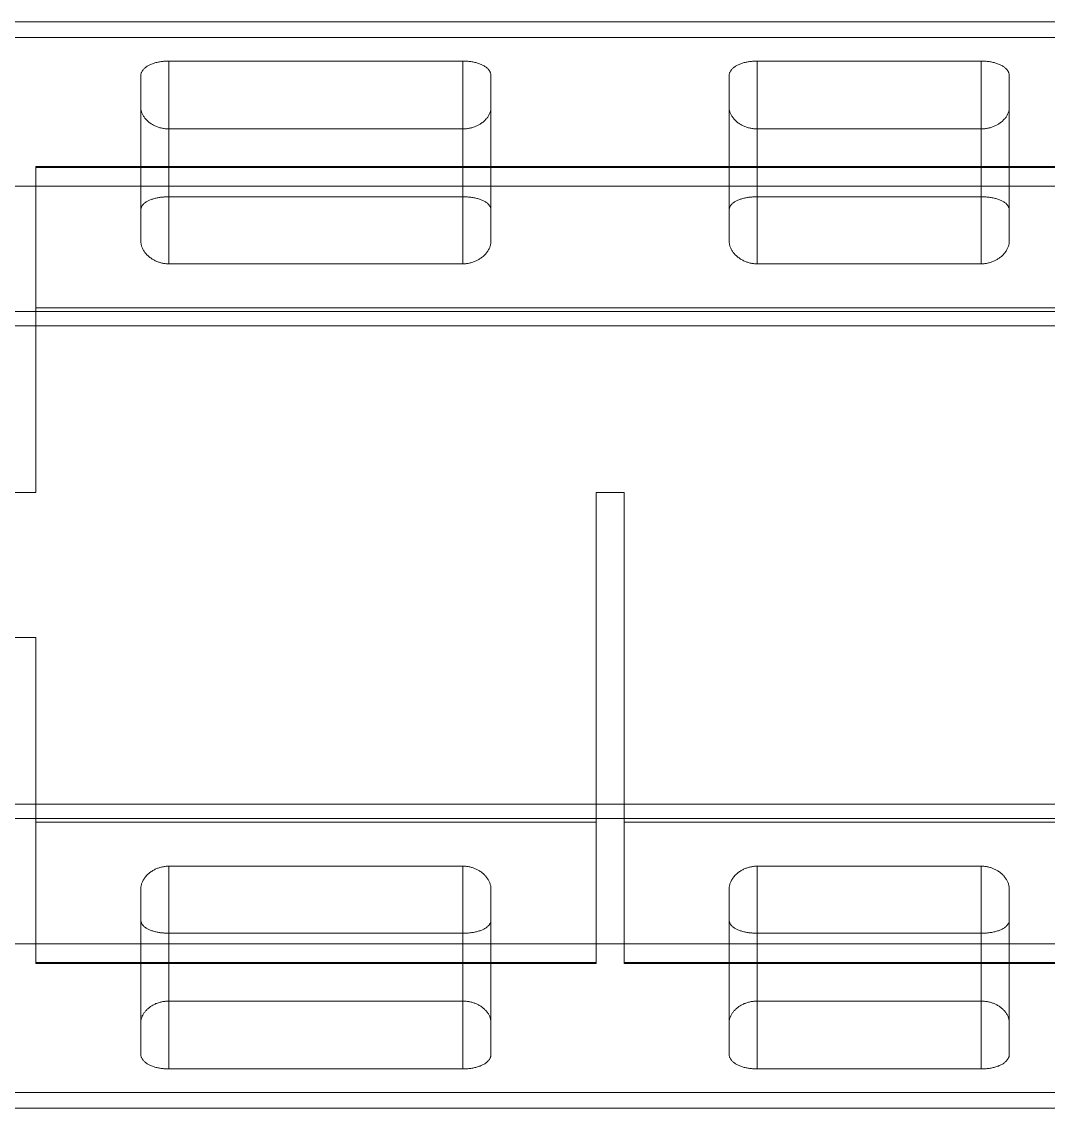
# Model space of a CAD drawing. Header units: millimetres. Extents: x 7939 to 8557, y 3805 to 4021.
# Drawn here: x 8353.1 to 8400.4, y 3971.4 to 4021.4 of the extents above; entities that cross this region are included whole.
import ezdxf

# ---------------------------------------------------------------- set-up
doc = ezdxf.new("R2010")
doc.units = ezdxf.units.MM
doc.layers.add('linea_gruesa', color=1, linetype='Continuous', lineweight=40)

msp = doc.modelspace()

# ---------------------------------------------------------------- linework, layer by layer
at = {"layer": 'linea_gruesa', "linetype": 'Continuous', "lineweight": 15, "extrusion": (-0.253745, -3.38569e-15, 0.967271)}
for p, q in [((8423.417, 4021.383, 103.727), (8307.345, 4021.383, 73.278)), ((8423.417, 4020.663, 103.727), (8307.345, 4020.663, 73.278)), ((8359.9, 4019.574, 87.064), (8373.442, 4019.574, 90.617)), ((8359.9, 4019.574, 87.064), (8359.9, 4013.328, 87.064)), ((8373.442, 4019.574, 90.617), (8373.442, 4013.328, 90.617)), ((8386.983, 4019.574, 94.169), (8397.301, 4019.574, 96.876)), ((8386.983, 4019.574, 94.169), (8386.983, 4013.328, 94.169)), ((8397.301, 4019.574, 96.876), (8397.301, 4013.328, 96.876)), ((8358.61, 4017.447, 86.726), (8358.61, 4018.893, 86.726)), ((8358.61, 4018.893, 86.726), (8358.61, 4012.713, 86.726)), ((8374.731, 4018.893, 90.955), (8374.731, 4017.447, 90.955)), ((8374.731, 4018.893, 90.955), (8374.731, 4012.713, 90.955)), ((8385.694, 4017.447, 93.831), (8385.694, 4018.893, 93.831)), ((8385.694, 4018.893, 93.831), (8385.694, 4012.713, 93.831)), ((8398.591, 4018.893, 97.214), (8398.591, 4017.447, 97.214)), ((8398.591, 4018.893, 97.214), (8398.591, 4012.713, 97.214)), ((8358.61, 4017.447, 86.726), (8358.61, 4011.294, 86.726)), ((8374.731, 4017.447, 90.955), (8374.731, 4011.294, 90.955)), ((8385.694, 4017.447, 93.831), (8385.694, 4011.294, 93.831)), ((8398.591, 4017.447, 97.214), (8398.591, 4011.294, 97.214)), ((8373.442, 4016.453, 90.617), (8359.9, 4016.453, 87.064)), ((8359.9, 4016.453, 87.064), (8359.9, 4010.244, 87.064)), ((8373.442, 4016.453, 90.617), (8373.442, 4010.244, 90.617)), ((8397.301, 4016.453, 96.876), (8386.983, 4016.453, 94.169)), ((8386.983, 4016.453, 94.169), (8386.983, 4010.244, 94.169)), ((8397.301, 4016.453, 96.876), (8397.301, 4010.244, 96.876)), ((8353.774, 4014.717, 85.457), (8353.774, 4014.683, 85.457)), ((8423.417, 4014.717, 103.727), (8353.774, 4014.717, 85.457)), ((8353.774, 4014.717, 85.457), (8353.774, 4008.22, 85.457)), ((8423.417, 4014.683, 103.727), (8353.774, 4014.683, 85.457)), ((8353.774, 3999.717, 85.457), (8353.774, 4014.683, 85.457)), ((8423.417, 4013.824, 103.727), (8307.345, 4013.824, 73.278)), ((8359.9, 4013.328, 87.064), (8373.442, 4013.328, 90.617)), ((8386.983, 4013.328, 94.169), (8397.301, 4013.328, 96.876)), ((8358.61, 4011.294, 86.726), (8358.61, 4012.713, 86.726)), ((8374.731, 4012.713, 90.955), (8374.731, 4011.294, 90.955)), ((8385.694, 4011.294, 93.831), (8385.694, 4012.713, 93.831)), ((8398.591, 4012.713, 97.214), (8398.591, 4011.294, 97.214)), ((8373.442, 4010.244, 90.617), (8359.9, 4010.244, 87.064)), ((8397.301, 4010.244, 96.876), (8386.983, 4010.244, 94.169)), ((8423.417, 4008.05, 103.727), (8307.345, 4008.05, 73.278)), ((8353.774, 3999.717, 85.457), (8353.774, 4008.22, 85.457)), ((8423.417, 4008.22, 103.727), (8353.774, 4008.22, 85.457)), ((8423.417, 4007.383, 103.727), (8307.345, 4007.383, 73.278)), ((8307.345, 3999.717, 73.278), (8353.774, 3999.717, 85.457)), ((8352.162, 3999.717, 85.035), (8353.774, 3999.717, 85.457)), ((8380.857, 3999.717, 92.562), (8379.568, 3999.717, 92.224)), ((8379.568, 3999.717, 92.224), (8379.568, 3984.547, 92.224)), ((8379.568, 3999.717, 92.224), (8379.568, 3978.084, 92.224)), ((8380.857, 3984.547, 92.562), (8380.857, 3999.717, 92.562)), ((8380.857, 3978.084, 92.562), (8380.857, 3999.717, 92.562)), ((8353.774, 3993.05, 85.457), (8307.345, 3993.05, 73.278)), ((8353.774, 3993.05, 85.457), (8352.162, 3993.05, 85.035)), ((8353.774, 3984.547, 85.457), (8353.774, 3993.05, 85.457)), ((8353.774, 3978.084, 85.457), (8353.774, 3993.05, 85.457)), ((8423.417, 3985.383, 103.727), (8307.345, 3985.383, 73.278)), ((8423.417, 3984.717, 103.727), (8307.345, 3984.717, 73.278)), ((8379.568, 3984.547, 92.224), (8353.774, 3984.547, 85.457)), ((8353.774, 3984.547, 85.457), (8353.774, 3978.05, 85.457)), ((8379.568, 3978.05, 92.224), (8379.568, 3984.547, 92.224)), ((8423.417, 3984.547, 103.727), (8380.857, 3984.547, 92.562)), ((8380.857, 3984.547, 92.562), (8380.857, 3978.05, 92.562)), ((8373.442, 3982.523, 90.617), (8359.9, 3982.523, 87.064)), ((8359.9, 3976.314, 87.064), (8359.9, 3982.523, 87.064)), ((8373.442, 3976.314, 90.617), (8373.442, 3982.523, 90.617)), ((8397.301, 3982.523, 96.876), (8386.983, 3982.523, 94.169)), ((8386.983, 3976.314, 94.169), (8386.983, 3982.523, 94.169)), ((8397.301, 3976.314, 96.876), (8397.301, 3982.523, 96.876)), ((8358.61, 3981.473, 86.726), (8358.61, 3980.054, 86.726)), ((8358.61, 3975.32, 86.726), (8358.61, 3981.473, 86.726)), ((8374.731, 3980.054, 90.955), (8374.731, 3981.473, 90.955)), ((8374.731, 3975.32, 90.955), (8374.731, 3981.473, 90.955)), ((8385.694, 3981.473, 93.831), (8385.694, 3980.054, 93.831)), ((8385.694, 3975.32, 93.831), (8385.694, 3981.473, 93.831)), ((8398.591, 3980.054, 97.214), (8398.591, 3981.473, 97.214)), ((8398.591, 3975.32, 97.214), (8398.591, 3981.473, 97.214)), ((8358.61, 3973.874, 86.726), (8358.61, 3980.054, 86.726)), ((8374.731, 3973.874, 90.955), (8374.731, 3980.054, 90.955)), ((8385.694, 3973.874, 93.831), (8385.694, 3980.054, 93.831)), ((8398.591, 3973.874, 97.214), (8398.591, 3980.054, 97.214)), ((8359.9, 3979.439, 87.064), (8373.442, 3979.439, 90.617)), ((8359.9, 3973.193, 87.064), (8359.9, 3979.439, 87.064)), ((8373.442, 3973.193, 90.617), (8373.442, 3979.439, 90.617)), ((8386.983, 3979.439, 94.169), (8397.301, 3979.439, 96.876)), ((8386.983, 3973.193, 94.169), (8386.983, 3979.439, 94.169)), ((8397.301, 3973.193, 96.876), (8397.301, 3979.439, 96.876)), ((8423.417, 3978.943, 103.727), (8307.345, 3978.943, 73.278)), ((8379.568, 3978.084, 92.224), (8353.774, 3978.084, 85.457)), ((8353.774, 3978.084, 85.457), (8353.774, 3978.05, 85.457)), ((8379.568, 3978.05, 92.224), (8353.774, 3978.05, 85.457)), ((8379.568, 3978.05, 92.224), (8379.568, 3978.084, 92.224)), ((8380.857, 3978.084, 92.562), (8380.857, 3978.05, 92.562)), ((8423.417, 3978.084, 103.727), (8380.857, 3978.084, 92.562)), ((8423.417, 3978.05, 103.727), (8380.857, 3978.05, 92.562)), ((8373.442, 3976.314, 90.617), (8359.9, 3976.314, 87.064)), ((8397.301, 3976.314, 96.876), (8386.983, 3976.314, 94.169)), ((8358.61, 3975.32, 86.726), (8358.61, 3973.874, 86.726)), ((8374.731, 3973.874, 90.955), (8374.731, 3975.32, 90.955)), ((8385.694, 3975.32, 93.831), (8385.694, 3973.874, 93.831)), ((8398.591, 3973.874, 97.214), (8398.591, 3975.32, 97.214)), ((8359.9, 3973.193, 87.064), (8373.442, 3973.193, 90.617)), ((8386.983, 3973.193, 94.169), (8397.301, 3973.193, 96.876)), ((8423.417, 3972.104, 103.727), (8307.345, 3972.104, 73.278)), ((8307.345, 3971.383, 73.278), (8423.417, 3971.383, 103.727))]:
    msp.add_line(p, q, dxfattribs=at)
at = {"layer": 'linea_gruesa', "linetype": 'Continuous', "lineweight": 15}
for points, knots in [([(8358.61, 4018.893, 86.726), (8358.611, 4018.911, 86.726), (8358.612, 4018.946, 86.727), (8358.623, 4018.999, 86.73), (8358.641, 4019.051, 86.734), (8358.665, 4019.102, 86.741), (8358.697, 4019.152, 86.749), (8358.736, 4019.2, 86.759), (8358.783, 4019.246, 86.771), (8358.836, 4019.291, 86.785), (8358.896, 4019.333, 86.801), (8358.961, 4019.371, 86.818), (8359.031, 4019.406, 86.836), (8359.103, 4019.437, 86.855), (8359.18, 4019.465, 86.876), (8359.262, 4019.491, 86.897), (8359.344, 4019.512, 86.919), (8359.427, 4019.53, 86.94), (8359.509, 4019.544, 86.962), (8359.593, 4019.556, 86.984), (8359.678, 4019.565, 87.006), (8359.758, 4019.57, 87.027), (8359.832, 4019.573, 87.047), (8359.877, 4019.573, 87.059), (8359.9, 4019.574, 87.064)], [0, 0, 0, 0, 0.050139, 0.100447, 0.150803, 0.201094, 0.251219, 0.301542, 0.352077, 0.402666, 0.453166, 0.50346, 0.549362, 0.595469, 0.641631, 0.687708, 0.733585, 0.774215, 0.81501, 0.855856, 0.89664, 0.93726, 0.96863, 1, 1, 1, 1]), ([(8373.442, 4019.574, 90.617), (8373.47, 4019.573, 90.624), (8373.527, 4019.573, 90.639), (8373.616, 4019.568, 90.663), (8373.709, 4019.56, 90.687), (8373.804, 4019.549, 90.712), (8373.896, 4019.533, 90.736), (8373.986, 4019.515, 90.76), (8374.073, 4019.492, 90.783), (8374.156, 4019.467, 90.804), (8374.235, 4019.438, 90.825), (8374.31, 4019.406, 90.845), (8374.381, 4019.371, 90.863), (8374.447, 4019.331, 90.881), (8374.507, 4019.29, 90.896), (8374.557, 4019.248, 90.91), (8374.6, 4019.205, 90.921), (8374.635, 4019.164, 90.93), (8374.665, 4019.121, 90.938), (8374.689, 4019.077, 90.944), (8374.708, 4019.032, 90.949), (8374.721, 4018.986, 90.953), (8374.73, 4018.94, 90.955), (8374.731, 4018.908, 90.955), (8374.731, 4018.893, 90.955)], [0, 0, 0, 0, 0.0396694, 0.0793387, 0.1249604, 0.1707387, 0.2165243, 0.262155, 0.3087448, 0.3554808, 0.4022285, 0.4488334, 0.498675, 0.5486653, 0.598669, 0.6485292, 0.6924044, 0.7364005, 0.7804454, 0.8244562, 0.8683446, 0.9122165, 0.9561258, 1, 1, 1, 1]), ([(8385.694, 4018.893, 93.831), (8385.694, 4018.911, 93.831), (8385.696, 4018.946, 93.832), (8385.707, 4018.999, 93.834), (8385.724, 4019.051, 93.839), (8385.749, 4019.102, 93.846), (8385.781, 4019.152, 93.854), (8385.82, 4019.2, 93.864), (8385.866, 4019.246, 93.876), (8385.92, 4019.291, 93.89), (8385.98, 4019.333, 93.906), (8386.045, 4019.371, 93.923), (8386.114, 4019.406, 93.941), (8386.186, 4019.437, 93.96), (8386.264, 4019.465, 93.981), (8386.345, 4019.491, 94.002), (8386.428, 4019.512, 94.024), (8386.51, 4019.53, 94.045), (8386.592, 4019.544, 94.067), (8386.676, 4019.556, 94.089), (8386.762, 4019.565, 94.111), (8386.842, 4019.57, 94.132), (8386.916, 4019.573, 94.152), (8386.961, 4019.573, 94.163), (8386.983, 4019.574, 94.169)], [0, 0, 0, 0, 0.050139, 0.100447, 0.150803, 0.201094, 0.251219, 0.301542, 0.352077, 0.402667, 0.453166, 0.50346, 0.549362, 0.595469, 0.641631, 0.687708, 0.733585, 0.774215, 0.81501, 0.855856, 0.89664, 0.93726, 0.96863, 1, 1, 1, 1]), ([(8397.301, 4019.574, 96.876), (8397.329, 4019.573, 96.883), (8397.386, 4019.573, 96.898), (8397.476, 4019.568, 96.922), (8397.568, 4019.56, 96.946), (8397.663, 4019.549, 96.971), (8397.756, 4019.533, 96.995), (8397.846, 4019.515, 97.019), (8397.932, 4019.492, 97.042), (8398.016, 4019.467, 97.063), (8398.094, 4019.438, 97.084), (8398.169, 4019.406, 97.104), (8398.24, 4019.371, 97.122), (8398.307, 4019.331, 97.14), (8398.366, 4019.29, 97.155), (8398.417, 4019.248, 97.169), (8398.459, 4019.205, 97.18), (8398.494, 4019.164, 97.189), (8398.524, 4019.121, 97.197), (8398.549, 4019.077, 97.203), (8398.567, 4019.032, 97.208), (8398.581, 4018.986, 97.212), (8398.589, 4018.94, 97.214), (8398.59, 4018.908, 97.214), (8398.591, 4018.893, 97.214)], [0, 0, 0, 0, 0.03967, 0.079339, 0.124961, 0.17074, 0.216525, 0.262156, 0.308745, 0.355481, 0.402229, 0.448834, 0.498676, 0.548665, 0.598669, 0.648529, 0.692405, 0.7364, 0.780446, 0.824456, 0.868345, 0.912217, 0.956126, 1, 1, 1, 1]), ([(8359.9, 4016.453, 87.064), (8359.872, 4016.453, 87.057), (8359.817, 4016.454, 87.043), (8359.734, 4016.461, 87.021), (8359.652, 4016.472, 86.999), (8359.571, 4016.487, 86.978), (8359.491, 4016.507, 86.957), (8359.413, 4016.53, 86.937), (8359.336, 4016.558, 86.917), (8359.261, 4016.59, 86.897), (8359.187, 4016.627, 86.877), (8359.117, 4016.667, 86.859), (8359.048, 4016.712, 86.841), (8358.98, 4016.763, 86.823), (8358.915, 4016.82, 86.806), (8358.856, 4016.878, 86.791), (8358.803, 4016.939, 86.777), (8358.758, 4017, 86.765), (8358.719, 4017.062, 86.755), (8358.686, 4017.124, 86.746), (8358.658, 4017.188, 86.739), (8358.637, 4017.252, 86.733), (8358.622, 4017.317, 86.729), (8358.612, 4017.382, 86.727), (8358.611, 4017.425, 86.726), (8358.61, 4017.447, 86.726)], [0, 0, 0, 0, 0.036434, 0.072931, 0.109368, 0.146856, 0.184458, 0.222074, 0.259582, 0.300587, 0.341697, 0.382825, 0.423854, 0.472585, 0.521437, 0.570308, 0.619064, 0.666305, 0.713665, 0.761073, 0.808449, 0.855703, 0.903789, 0.951914, 1, 1, 1, 1]), ([(8374.731, 4017.447, 90.955), (8374.731, 4017.425, 90.955), (8374.729, 4017.382, 90.955), (8374.72, 4017.317, 90.952), (8374.704, 4017.252, 90.948), (8374.683, 4017.187, 90.942), (8374.655, 4017.122, 90.935), (8374.621, 4017.059, 90.926), (8374.582, 4016.997, 90.916), (8374.536, 4016.937, 90.904), (8374.485, 4016.878, 90.891), (8374.428, 4016.821, 90.876), (8374.365, 4016.766, 90.859), (8374.301, 4016.717, 90.842), (8374.237, 4016.675, 90.826), (8374.174, 4016.638, 90.809), (8374.108, 4016.603, 90.792), (8374.038, 4016.572, 90.773), (8373.965, 4016.543, 90.754), (8373.889, 4016.518, 90.734), (8373.809, 4016.496, 90.713), (8373.727, 4016.479, 90.692), (8373.643, 4016.465, 90.67), (8373.567, 4016.457, 90.65), (8373.5, 4016.453, 90.632), (8373.461, 4016.453, 90.622), (8373.442, 4016.453, 90.617)], [0, 0, 0, 0, 0.047962, 0.096084, 0.144283, 0.19248, 0.240593, 0.288548, 0.335637, 0.382934, 0.430311, 0.477656, 0.524879, 0.571919, 0.609368, 0.64694, 0.684535, 0.722071, 0.759492, 0.797233, 0.835157, 0.873125, 0.911012, 0.948722, 0.974361, 1, 1, 1, 1]), ([(8386.983, 4016.453, 94.169), (8386.956, 4016.453, 94.162), (8386.9, 4016.454, 94.148), (8386.818, 4016.461, 94.126), (8386.736, 4016.472, 94.104), (8386.654, 4016.487, 94.083), (8386.574, 4016.507, 94.062), (8386.497, 4016.53, 94.042), (8386.42, 4016.558, 94.021), (8386.344, 4016.59, 94.002), (8386.27, 4016.627, 93.982), (8386.201, 4016.667, 93.964), (8386.131, 4016.712, 93.946), (8386.064, 4016.763, 93.928), (8385.998, 4016.82, 93.911), (8385.939, 4016.878, 93.895), (8385.887, 4016.939, 93.882), (8385.842, 4017, 93.87), (8385.802, 4017.062, 93.86), (8385.769, 4017.124, 93.851), (8385.742, 4017.188, 93.844), (8385.721, 4017.252, 93.838), (8385.705, 4017.317, 93.834), (8385.696, 4017.382, 93.832), (8385.694, 4017.425, 93.831), (8385.694, 4017.447, 93.831)], [0, 0, 0, 0, 0.036434, 0.07293, 0.109368, 0.146856, 0.184458, 0.222074, 0.259582, 0.300586, 0.341697, 0.382825, 0.423854, 0.472585, 0.521436, 0.570308, 0.619064, 0.666305, 0.713665, 0.761073, 0.808449, 0.855703, 0.903789, 0.951914, 1, 1, 1, 1]), ([(8398.591, 4017.447, 97.214), (8398.59, 4017.425, 97.214), (8398.589, 4017.382, 97.214), (8398.579, 4017.317, 97.211), (8398.564, 4017.252, 97.207), (8398.542, 4017.187, 97.202), (8398.514, 4017.122, 97.194), (8398.48, 4017.059, 97.185), (8398.441, 4016.997, 97.175), (8398.396, 4016.937, 97.163), (8398.344, 4016.878, 97.15), (8398.287, 4016.821, 97.135), (8398.224, 4016.766, 97.118), (8398.16, 4016.717, 97.101), (8398.096, 4016.675, 97.085), (8398.034, 4016.638, 97.068), (8397.967, 4016.603, 97.051), (8397.898, 4016.572, 97.033), (8397.825, 4016.543, 97.013), (8397.748, 4016.518, 96.993), (8397.669, 4016.496, 96.972), (8397.587, 4016.479, 96.951), (8397.503, 4016.465, 96.929), (8397.427, 4016.457, 96.909), (8397.359, 4016.453, 96.891), (8397.32, 4016.453, 96.881), (8397.301, 4016.453, 96.876)], [0, 0, 0, 0, 0.0479619, 0.0960836, 0.1442834, 0.1924793, 0.2405924, 0.288548, 0.3356373, 0.3829339, 0.430311, 0.4776554, 0.5248787, 0.571918, 0.6093677, 0.6469398, 0.684535, 0.7220713, 0.7594907, 0.7972318, 0.8351571, 0.8731242, 0.9110123, 0.9487214, 0.9743603, 1, 1, 1, 1]), ([(8358.61, 4012.713, 86.726), (8358.611, 4012.73, 86.726), (8358.612, 4012.762, 86.727), (8358.623, 4012.81, 86.729), (8358.64, 4012.857, 86.734), (8358.663, 4012.903, 86.74), (8358.694, 4012.948, 86.748), (8358.731, 4012.991, 86.758), (8358.776, 4013.032, 86.77), (8358.827, 4013.072, 86.783), (8358.885, 4013.109, 86.798), (8358.948, 4013.143, 86.815), (8359.014, 4013.174, 86.832), (8359.084, 4013.201, 86.851), (8359.159, 4013.226, 86.87), (8359.238, 4013.249, 86.891), (8359.318, 4013.269, 86.912), (8359.399, 4013.285, 86.933), (8359.48, 4013.298, 86.954), (8359.564, 4013.309, 86.976), (8359.649, 4013.318, 86.999), (8359.733, 4013.324, 87.021), (8359.817, 4013.327, 87.043), (8359.872, 4013.328, 87.057), (8359.9, 4013.328, 87.064)], [0, 0, 0, 0, 0.0488575, 0.0978793, 0.146948, 0.1959532, 0.2447969, 0.2938166, 0.3430378, 0.3923125, 0.4415047, 0.4905009, 0.5357084, 0.5811065, 0.6265587, 0.6719356, 0.7171246, 0.7580982, 0.7992319, 0.8404158, 0.8815411, 0.9225073, 0.9612537, 1, 1, 1, 1]), ([(8373.442, 4013.328, 90.617), (8373.468, 4013.328, 90.624), (8373.522, 4013.327, 90.638), (8373.609, 4013.324, 90.661), (8373.701, 4013.317, 90.685), (8373.799, 4013.307, 90.711), (8373.894, 4013.293, 90.736), (8373.986, 4013.276, 90.76), (8374.075, 4013.257, 90.783), (8374.16, 4013.233, 90.805), (8374.24, 4013.208, 90.826), (8374.316, 4013.178, 90.846), (8374.388, 4013.146, 90.865), (8374.454, 4013.11, 90.882), (8374.513, 4013.072, 90.898), (8374.564, 4013.034, 90.911), (8374.605, 4012.995, 90.922), (8374.64, 4012.957, 90.931), (8374.669, 4012.918, 90.939), (8374.692, 4012.878, 90.945), (8374.71, 4012.837, 90.95), (8374.722, 4012.796, 90.953), (8374.73, 4012.755, 90.955), (8374.731, 4012.727, 90.955), (8374.731, 4012.713, 90.955)], [0, 0, 0, 0, 0.037725, 0.075451, 0.122579, 0.169871, 0.217169, 0.264304, 0.312108, 0.360067, 0.408035, 0.455851, 0.506145, 0.556594, 0.607055, 0.657366, 0.700834, 0.744426, 0.788066, 0.831672, 0.875153, 0.916757, 0.958394, 1, 1, 1, 1]), ([(8385.694, 4012.713, 93.831), (8385.694, 4012.73, 93.831), (8385.696, 4012.762, 93.832), (8385.706, 4012.81, 93.834), (8385.723, 4012.857, 93.839), (8385.747, 4012.903, 93.845), (8385.777, 4012.948, 93.853), (8385.815, 4012.991, 93.863), (8385.86, 4013.032, 93.875), (8385.911, 4013.072, 93.888), (8385.969, 4013.109, 93.903), (8386.031, 4013.143, 93.92), (8386.098, 4013.174, 93.937), (8386.168, 4013.201, 93.955), (8386.243, 4013.226, 93.975), (8386.322, 4013.249, 93.996), (8386.402, 4013.269, 94.017), (8386.483, 4013.285, 94.038), (8386.564, 4013.298, 94.059), (8386.647, 4013.309, 94.081), (8386.732, 4013.318, 94.104), (8386.817, 4013.324, 94.126), (8386.901, 4013.327, 94.148), (8386.956, 4013.328, 94.162), (8386.983, 4013.328, 94.169)], [0, 0, 0, 0, 0.048857, 0.097879, 0.146948, 0.195953, 0.244797, 0.293817, 0.343038, 0.392313, 0.441505, 0.490501, 0.535709, 0.581107, 0.626559, 0.671936, 0.717125, 0.758098, 0.799232, 0.840416, 0.881541, 0.922508, 0.961254, 1, 1, 1, 1]), ([(8397.301, 4013.328, 96.876), (8397.328, 4013.328, 96.883), (8397.381, 4013.327, 96.897), (8397.468, 4013.324, 96.92), (8397.561, 4013.317, 96.944), (8397.658, 4013.307, 96.97), (8397.753, 4013.293, 96.995), (8397.845, 4013.276, 97.019), (8397.934, 4013.257, 97.042), (8398.019, 4013.233, 97.064), (8398.099, 4013.208, 97.085), (8398.175, 4013.178, 97.105), (8398.247, 4013.146, 97.124), (8398.313, 4013.11, 97.142), (8398.373, 4013.072, 97.157), (8398.423, 4013.034, 97.17), (8398.465, 4012.995, 97.181), (8398.499, 4012.957, 97.19), (8398.528, 4012.918, 97.198), (8398.552, 4012.878, 97.204), (8398.569, 4012.837, 97.209), (8398.582, 4012.796, 97.212), (8398.589, 4012.755, 97.214), (8398.59, 4012.727, 97.214), (8398.591, 4012.713, 97.214)], [0, 0, 0, 0, 0.037726, 0.075451, 0.122579, 0.169871, 0.217169, 0.264305, 0.312108, 0.360067, 0.408035, 0.455852, 0.506146, 0.556595, 0.607056, 0.657366, 0.700835, 0.744426, 0.788066, 0.831672, 0.875153, 0.916757, 0.958395, 1, 1, 1, 1]), ([(8359.9, 4010.244, 87.064), (8359.873, 4010.244, 87.057), (8359.819, 4010.245, 87.043), (8359.737, 4010.252, 87.022), (8359.657, 4010.264, 87.001), (8359.578, 4010.28, 86.98), (8359.5, 4010.3, 86.96), (8359.424, 4010.324, 86.94), (8359.348, 4010.353, 86.92), (8359.275, 4010.386, 86.901), (8359.205, 4010.422, 86.882), (8359.135, 4010.464, 86.864), (8359.065, 4010.511, 86.846), (8358.997, 4010.563, 86.828), (8358.935, 4010.619, 86.811), (8358.878, 4010.676, 86.796), (8358.826, 4010.736, 86.783), (8358.78, 4010.797, 86.771), (8358.739, 4010.86, 86.76), (8358.703, 4010.924, 86.751), (8358.673, 4010.988, 86.743), (8358.65, 4011.052, 86.737), (8358.632, 4011.114, 86.732), (8358.619, 4011.174, 86.729), (8358.612, 4011.234, 86.727), (8358.611, 4011.274, 86.726), (8358.61, 4011.294, 86.726)], [0, 0, 0, 0, 0.035228, 0.070456, 0.106287, 0.142231, 0.178189, 0.214038, 0.252356, 0.290771, 0.329205, 0.367546, 0.413062, 0.458723, 0.50446, 0.55017, 0.595728, 0.642009, 0.688399, 0.734834, 0.781239, 0.827532, 0.870622, 0.913767, 0.956911, 1, 1, 1, 1]), ([(8374.731, 4011.294, 90.955), (8374.731, 4011.272, 90.955), (8374.73, 4011.228, 90.955), (8374.72, 4011.162, 90.952), (8374.705, 4011.095, 90.948), (8374.684, 4011.028, 90.943), (8374.657, 4010.962, 90.936), (8374.624, 4010.896, 90.927), (8374.585, 4010.831, 90.917), (8374.539, 4010.767, 90.905), (8374.488, 4010.703, 90.891), (8374.431, 4010.642, 90.876), (8374.367, 4010.583, 90.86), (8374.303, 4010.531, 90.843), (8374.239, 4010.485, 90.826), (8374.178, 4010.446, 90.81), (8374.112, 4010.409, 90.793), (8374.043, 4010.375, 90.775), (8373.97, 4010.343, 90.756), (8373.892, 4010.315, 90.735), (8373.81, 4010.291, 90.714), (8373.725, 4010.271, 90.691), (8373.646, 4010.258, 90.671), (8373.573, 4010.249, 90.651), (8373.508, 4010.245, 90.634), (8373.464, 4010.244, 90.623), (8373.442, 4010.244, 90.617)], [0, 0, 0, 0, 0.047388, 0.094926, 0.142537, 0.190148, 0.237682, 0.285068, 0.332859, 0.380856, 0.428933, 0.476976, 0.524898, 0.572637, 0.609794, 0.647069, 0.684364, 0.7216, 0.758724, 0.797543, 0.836493, 0.875423, 0.914215, 0.9428, 0.971416, 1, 1, 1, 1]), ([(8386.983, 4010.244, 94.169), (8386.956, 4010.244, 94.162), (8386.902, 4010.245, 94.148), (8386.821, 4010.252, 94.127), (8386.741, 4010.264, 94.106), (8386.661, 4010.28, 94.085), (8386.584, 4010.3, 94.065), (8386.507, 4010.324, 94.044), (8386.432, 4010.353, 94.025), (8386.359, 4010.386, 94.005), (8386.289, 4010.422, 93.987), (8386.219, 4010.464, 93.969), (8386.149, 4010.511, 93.95), (8386.081, 4010.563, 93.933), (8386.018, 4010.619, 93.916), (8385.961, 4010.676, 93.901), (8385.91, 4010.736, 93.888), (8385.863, 4010.797, 93.876), (8385.822, 4010.86, 93.865), (8385.787, 4010.924, 93.855), (8385.757, 4010.988, 93.848), (8385.733, 4011.052, 93.841), (8385.715, 4011.114, 93.837), (8385.703, 4011.174, 93.833), (8385.695, 4011.234, 93.831), (8385.694, 4011.274, 93.831), (8385.694, 4011.294, 93.831)], [0, 0, 0, 0, 0.035227, 0.070456, 0.106287, 0.142231, 0.178188, 0.214038, 0.252356, 0.290771, 0.329204, 0.367546, 0.413062, 0.458723, 0.50446, 0.55017, 0.595728, 0.642009, 0.688399, 0.734834, 0.781239, 0.827532, 0.870622, 0.913767, 0.956911, 1, 1, 1, 1]), ([(8398.591, 4011.294, 97.214), (8398.59, 4011.272, 97.214), (8398.589, 4011.228, 97.214), (8398.579, 4011.162, 97.211), (8398.564, 4011.095, 97.207), (8398.543, 4011.028, 97.202), (8398.516, 4010.962, 97.195), (8398.483, 4010.896, 97.186), (8398.444, 4010.831, 97.176), (8398.399, 4010.767, 97.164), (8398.347, 4010.703, 97.15), (8398.29, 4010.642, 97.135), (8398.227, 4010.583, 97.119), (8398.162, 4010.531, 97.102), (8398.099, 4010.485, 97.085), (8398.037, 4010.446, 97.069), (8397.971, 4010.409, 97.052), (8397.903, 4010.375, 97.034), (8397.829, 4010.343, 97.015), (8397.751, 4010.315, 96.994), (8397.669, 4010.291, 96.973), (8397.585, 4010.271, 96.95), (8397.505, 4010.258, 96.93), (8397.432, 4010.249, 96.91), (8397.367, 4010.245, 96.893), (8397.323, 4010.244, 96.882), (8397.301, 4010.244, 96.876)], [0, 0, 0, 0, 0.047388, 0.094926, 0.142537, 0.190147, 0.237681, 0.285068, 0.332858, 0.380856, 0.428933, 0.476976, 0.524898, 0.572637, 0.609793, 0.647069, 0.684364, 0.7216, 0.758724, 0.797542, 0.836492, 0.875423, 0.914214, 0.942799, 0.971416, 1, 1, 1, 1]), ([(8359.9, 3982.523, 87.064), (8359.872, 3982.523, 87.057), (8359.815, 3982.522, 87.042), (8359.731, 3982.514, 87.02), (8359.648, 3982.502, 86.998), (8359.567, 3982.485, 86.977), (8359.489, 3982.464, 86.957), (8359.413, 3982.439, 86.937), (8359.34, 3982.411, 86.918), (8359.268, 3982.378, 86.899), (8359.196, 3982.34, 86.88), (8359.126, 3982.297, 86.861), (8359.059, 3982.252, 86.844), (8358.998, 3982.204, 86.828), (8358.936, 3982.149, 86.812), (8358.875, 3982.088, 86.796), (8358.817, 3982.02, 86.78), (8358.766, 3981.95, 86.767), (8358.722, 3981.879, 86.756), (8358.686, 3981.809, 86.746), (8358.658, 3981.74, 86.739), (8358.637, 3981.673, 86.733), (8358.622, 3981.606, 86.729), (8358.612, 3981.539, 86.727), (8358.611, 3981.495, 86.726), (8358.61, 3981.473, 86.726)], [0, 0, 0, 0, 0.036711, 0.073556, 0.11041, 0.147134, 0.183561, 0.220089, 0.256633, 0.293082, 0.334294, 0.375637, 0.41705, 0.458441, 0.499693, 0.551794, 0.604066, 0.656416, 0.708728, 0.760863, 0.808615, 0.85648, 0.904384, 0.952248, 1, 1, 1, 1]), ([(8374.731, 3981.473, 90.955), (8374.731, 3981.496, 90.955), (8374.729, 3981.543, 90.955), (8374.719, 3981.614, 90.952), (8374.702, 3981.683, 90.948), (8374.679, 3981.751, 90.942), (8374.651, 3981.817, 90.934), (8374.617, 3981.882, 90.925), (8374.577, 3981.947, 90.915), (8374.532, 3982.01, 90.903), (8374.482, 3982.071, 90.89), (8374.428, 3982.128, 90.876), (8374.37, 3982.181, 90.86), (8374.307, 3982.233, 90.844), (8374.239, 3982.282, 90.826), (8374.172, 3982.325, 90.808), (8374.105, 3982.361, 90.791), (8374.042, 3982.393, 90.774), (8373.975, 3982.421, 90.757), (8373.905, 3982.447, 90.739), (8373.833, 3982.469, 90.72), (8373.759, 3982.488, 90.7), (8373.682, 3982.503, 90.68), (8373.604, 3982.514, 90.659), (8373.524, 3982.521, 90.639), (8373.47, 3982.523, 90.624), (8373.443, 3982.523, 90.617), (8373.442, 3982.523, 90.617)], [0, 0, 0, 0, 0.05059, 0.101226, 0.151817, 0.199002, 0.24635, 0.293769, 0.341173, 0.388488, 0.435651, 0.479173, 0.522835, 0.566522, 0.610138, 0.65362, 0.687927, 0.722347, 0.756787, 0.791173, 0.825451, 0.860007, 0.894726, 0.929488, 0.964183, 0.998718, 1, 1, 1, 1]), ([(8386.983, 3982.523, 94.169), (8386.955, 3982.523, 94.162), (8386.899, 3982.522, 94.147), (8386.814, 3982.514, 94.125), (8386.732, 3982.502, 94.103), (8386.651, 3982.485, 94.082), (8386.572, 3982.464, 94.062), (8386.497, 3982.439, 94.042), (8386.424, 3982.411, 94.023), (8386.351, 3982.378, 94.004), (8386.28, 3982.34, 93.985), (8386.209, 3982.297, 93.966), (8386.143, 3982.252, 93.949), (8386.082, 3982.204, 93.933), (8386.02, 3982.149, 93.917), (8385.959, 3982.088, 93.901), (8385.901, 3982.02, 93.885), (8385.85, 3981.95, 93.872), (8385.806, 3981.879, 93.86), (8385.77, 3981.809, 93.851), (8385.742, 3981.74, 93.844), (8385.72, 3981.673, 93.838), (8385.705, 3981.606, 93.834), (8385.696, 3981.539, 93.832), (8385.694, 3981.495, 93.831), (8385.694, 3981.473, 93.831)], [0, 0, 0, 0, 0.03671, 0.073556, 0.11041, 0.147134, 0.183561, 0.220088, 0.256633, 0.293082, 0.334294, 0.375637, 0.41705, 0.458441, 0.499693, 0.551794, 0.604066, 0.656416, 0.708728, 0.760863, 0.808615, 0.85648, 0.904384, 0.952248, 1, 1, 1, 1]), ([(8398.591, 3981.473, 97.214), (8398.59, 3981.496, 97.214), (8398.589, 3981.543, 97.214), (8398.578, 3981.614, 97.211), (8398.561, 3981.683, 97.207), (8398.538, 3981.751, 97.201), (8398.51, 3981.817, 97.193), (8398.476, 3981.882, 97.184), (8398.437, 3981.947, 97.174), (8398.391, 3982.01, 97.162), (8398.341, 3982.071, 97.149), (8398.287, 3982.128, 97.135), (8398.229, 3982.181, 97.119), (8398.166, 3982.233, 97.103), (8398.099, 3982.282, 97.085), (8398.031, 3982.325, 97.068), (8397.965, 3982.361, 97.05), (8397.901, 3982.393, 97.033), (8397.834, 3982.421, 97.016), (8397.765, 3982.447, 96.998), (8397.693, 3982.469, 96.979), (8397.618, 3982.488, 96.959), (8397.541, 3982.503, 96.939), (8397.463, 3982.514, 96.918), (8397.384, 3982.521, 96.898), (8397.329, 3982.523, 96.883), (8397.302, 3982.523, 96.876), (8397.301, 3982.523, 96.876)], [0, 0, 0, 0, 0.05059, 0.101226, 0.151817, 0.199002, 0.24635, 0.293769, 0.341173, 0.388488, 0.435651, 0.479173, 0.522834, 0.566521, 0.610138, 0.653619, 0.687926, 0.722346, 0.756787, 0.791172, 0.825451, 0.860006, 0.894725, 0.929487, 0.964183, 0.998718, 1, 1, 1, 1]), ([(8358.61, 3980.054, 86.726), (8358.611, 3980.037, 86.726), (8358.612, 3980.005, 86.727), (8358.623, 3979.957, 86.729), (8358.64, 3979.91, 86.734), (8358.663, 3979.864, 86.74), (8358.694, 3979.819, 86.748), (8358.731, 3979.776, 86.758), (8358.776, 3979.735, 86.77), (8358.827, 3979.695, 86.783), (8358.885, 3979.658, 86.798), (8358.948, 3979.624, 86.815), (8359.014, 3979.593, 86.832), (8359.084, 3979.566, 86.851), (8359.159, 3979.541, 86.87), (8359.238, 3979.518, 86.891), (8359.318, 3979.498, 86.912), (8359.399, 3979.482, 86.933), (8359.48, 3979.469, 86.954), (8359.564, 3979.458, 86.976), (8359.649, 3979.449, 86.999), (8359.733, 3979.443, 87.021), (8359.817, 3979.44, 87.043), (8359.872, 3979.439, 87.057), (8359.9, 3979.439, 87.064)], [0, 0, 0, 0, 0.0488575, 0.0978793, 0.146948, 0.1959532, 0.2447969, 0.2938166, 0.3430378, 0.3923125, 0.4415047, 0.4905009, 0.5357084, 0.5811065, 0.6265587, 0.6719356, 0.7171246, 0.7580982, 0.7992319, 0.8404158, 0.8815411, 0.9225073, 0.9612537, 1, 1, 1, 1]), ([(8373.442, 3979.439, 90.617), (8373.469, 3979.439, 90.624), (8373.523, 3979.44, 90.638), (8373.605, 3979.443, 90.66), (8373.692, 3979.449, 90.682), (8373.783, 3979.458, 90.707), (8373.878, 3979.471, 90.732), (8373.971, 3979.487, 90.756), (8374.06, 3979.507, 90.779), (8374.146, 3979.529, 90.802), (8374.227, 3979.555, 90.823), (8374.304, 3979.584, 90.843), (8374.376, 3979.615, 90.862), (8374.443, 3979.65, 90.88), (8374.505, 3979.689, 90.896), (8374.559, 3979.729, 90.91), (8374.604, 3979.77, 90.922), (8374.641, 3979.811, 90.931), (8374.67, 3979.851, 90.939), (8374.693, 3979.892, 90.945), (8374.712, 3979.934, 90.95), (8374.723, 3979.975, 90.953), (8374.73, 3980.015, 90.955), (8374.731, 3980.041, 90.955), (8374.731, 3980.054, 90.955)], [0, 0, 0, 0, 0.038331, 0.076707, 0.115038, 0.162147, 0.209418, 0.256694, 0.303812, 0.351992, 0.400327, 0.448671, 0.496865, 0.547888, 0.599068, 0.650259, 0.7013, 0.745568, 0.789962, 0.834406, 0.878814, 0.923094, 0.961547, 1, 1, 1, 1]), ([(8385.694, 3980.054, 93.831), (8385.694, 3980.037, 93.831), (8385.696, 3980.005, 93.832), (8385.706, 3979.957, 93.834), (8385.723, 3979.91, 93.839), (8385.747, 3979.864, 93.845), (8385.777, 3979.819, 93.853), (8385.815, 3979.776, 93.863), (8385.86, 3979.735, 93.875), (8385.911, 3979.695, 93.888), (8385.969, 3979.658, 93.903), (8386.031, 3979.624, 93.92), (8386.098, 3979.593, 93.937), (8386.168, 3979.566, 93.955), (8386.243, 3979.541, 93.975), (8386.322, 3979.518, 93.996), (8386.402, 3979.498, 94.017), (8386.483, 3979.482, 94.038), (8386.564, 3979.469, 94.059), (8386.647, 3979.458, 94.081), (8386.732, 3979.449, 94.104), (8386.817, 3979.443, 94.126), (8386.901, 3979.44, 94.148), (8386.956, 3979.439, 94.162), (8386.983, 3979.439, 94.169)], [0, 0, 0, 0, 0.048857, 0.097879, 0.146948, 0.195953, 0.244797, 0.293817, 0.343038, 0.392313, 0.441505, 0.490501, 0.535709, 0.581107, 0.626559, 0.671936, 0.717125, 0.758098, 0.799232, 0.840416, 0.881541, 0.922508, 0.961254, 1, 1, 1, 1]), ([(8397.301, 3979.439, 96.876), (8397.328, 3979.439, 96.883), (8397.383, 3979.44, 96.897), (8397.464, 3979.443, 96.919), (8397.551, 3979.449, 96.942), (8397.642, 3979.458, 96.966), (8397.738, 3979.471, 96.991), (8397.83, 3979.487, 97.015), (8397.919, 3979.507, 97.038), (8398.005, 3979.529, 97.061), (8398.087, 3979.555, 97.082), (8398.163, 3979.584, 97.102), (8398.235, 3979.615, 97.121), (8398.302, 3979.65, 97.139), (8398.364, 3979.689, 97.155), (8398.418, 3979.729, 97.169), (8398.463, 3979.77, 97.181), (8398.5, 3979.811, 97.191), (8398.529, 3979.851, 97.198), (8398.553, 3979.892, 97.204), (8398.571, 3979.934, 97.209), (8398.583, 3979.975, 97.212), (8398.589, 3980.015, 97.214), (8398.59, 3980.041, 97.214), (8398.591, 3980.054, 97.214)], [0, 0, 0, 0, 0.038331, 0.076708, 0.115039, 0.162148, 0.209418, 0.256695, 0.303812, 0.351993, 0.400327, 0.448672, 0.496865, 0.547888, 0.599068, 0.65026, 0.701299, 0.745569, 0.789963, 0.834406, 0.878814, 0.923094, 0.961547, 1, 1, 1, 1]), ([(8359.9, 3976.314, 87.064), (8359.895, 3976.314, 87.063), (8359.86, 3976.314, 87.054), (8359.797, 3976.311, 87.037), (8359.71, 3976.303, 87.015), (8359.625, 3976.29, 86.992), (8359.542, 3976.273, 86.971), (8359.461, 3976.252, 86.949), (8359.383, 3976.226, 86.929), (8359.309, 3976.198, 86.909), (8359.235, 3976.164, 86.89), (8359.161, 3976.126, 86.871), (8359.09, 3976.083, 86.852), (8359.023, 3976.037, 86.834), (8358.962, 3975.989, 86.818), (8358.907, 3975.94, 86.804), (8358.856, 3975.889, 86.791), (8358.811, 3975.837, 86.779), (8358.77, 3975.784, 86.768), (8358.731, 3975.726, 86.758), (8358.696, 3975.664, 86.749), (8358.665, 3975.597, 86.741), (8358.641, 3975.529, 86.734), (8358.624, 3975.461, 86.73), (8358.612, 3975.391, 86.727), (8358.611, 3975.344, 86.726), (8358.61, 3975.32, 86.726)], [0, 0, 0, 0, 0.006838, 0.045145, 0.083592, 0.122049, 0.16037, 0.198491, 0.23672, 0.274965, 0.313108, 0.356342, 0.399684, 0.443045, 0.486305, 0.527964, 0.569719, 0.611518, 0.653295, 0.694971, 0.745057, 0.795279, 0.845552, 0.895783, 0.945877, 1, 1, 1, 1]), ([(8374.731, 3975.32, 90.955), (8374.731, 3975.344, 90.955), (8374.729, 3975.393, 90.955), (8374.717, 3975.465, 90.951), (8374.698, 3975.535, 90.947), (8374.674, 3975.602, 90.94), (8374.645, 3975.665, 90.933), (8374.61, 3975.727, 90.923), (8374.569, 3975.788, 90.913), (8374.522, 3975.848, 90.9), (8374.471, 3975.904, 90.887), (8374.416, 3975.957, 90.873), (8374.358, 3976.006, 90.857), (8374.295, 3976.053, 90.841), (8374.228, 3976.098, 90.823), (8374.16, 3976.137, 90.805), (8374.093, 3976.17, 90.788), (8374.028, 3976.199, 90.771), (8373.96, 3976.226, 90.753), (8373.889, 3976.249, 90.734), (8373.817, 3976.269, 90.716), (8373.744, 3976.285, 90.696), (8373.67, 3976.298, 90.677), (8373.594, 3976.307, 90.657), (8373.518, 3976.313, 90.637), (8373.467, 3976.314, 90.624), (8373.442, 3976.314, 90.617)], [0, 0, 0, 0, 0.0537348, 0.1075246, 0.1612597, 0.2082565, 0.2554244, 0.3026651, 0.3498891, 0.3970185, 0.4439899, 0.4866879, 0.5295259, 0.5723893, 0.6151859, 0.6578483, 0.6925631, 0.727394, 0.7622484, 0.7970491, 0.8317387, 0.8653055, 0.8990116, 0.9327562, 0.9664466, 1, 1, 1, 1]), ([(8386.983, 3976.314, 94.169), (8386.978, 3976.314, 94.168), (8386.944, 3976.314, 94.159), (8386.88, 3976.311, 94.142), (8386.794, 3976.303, 94.12), (8386.708, 3976.29, 94.097), (8386.625, 3976.273, 94.075), (8386.545, 3976.252, 94.054), (8386.467, 3976.226, 94.034), (8386.392, 3976.198, 94.014), (8386.318, 3976.164, 93.995), (8386.245, 3976.126, 93.976), (8386.173, 3976.083, 93.957), (8386.107, 3976.037, 93.939), (8386.046, 3975.989, 93.923), (8385.99, 3975.94, 93.909), (8385.94, 3975.889, 93.896), (8385.895, 3975.837, 93.884), (8385.854, 3975.784, 93.873), (8385.815, 3975.726, 93.863), (8385.78, 3975.664, 93.854), (8385.749, 3975.597, 93.846), (8385.725, 3975.529, 93.839), (8385.707, 3975.461, 93.835), (8385.696, 3975.391, 93.832), (8385.694, 3975.344, 93.831), (8385.694, 3975.32, 93.831)], [0, 0, 0, 0, 0.006837, 0.045145, 0.083592, 0.122049, 0.16037, 0.198491, 0.23672, 0.274965, 0.313108, 0.356342, 0.399684, 0.443045, 0.486305, 0.527964, 0.569719, 0.611518, 0.653295, 0.694971, 0.745057, 0.795279, 0.845552, 0.895783, 0.945877, 1, 1, 1, 1]), ([(8398.591, 3975.32, 97.214), (8398.59, 3975.344, 97.214), (8398.588, 3975.393, 97.214), (8398.576, 3975.465, 97.211), (8398.558, 3975.535, 97.206), (8398.533, 3975.602, 97.199), (8398.504, 3975.665, 97.192), (8398.469, 3975.727, 97.182), (8398.428, 3975.788, 97.172), (8398.381, 3975.848, 97.159), (8398.33, 3975.904, 97.146), (8398.275, 3975.957, 97.132), (8398.217, 3976.006, 97.116), (8398.155, 3976.053, 97.1), (8398.087, 3976.098, 97.082), (8398.019, 3976.137, 97.064), (8397.952, 3976.17, 97.047), (8397.887, 3976.199, 97.03), (8397.819, 3976.226, 97.012), (8397.749, 3976.249, 96.993), (8397.677, 3976.269, 96.975), (8397.604, 3976.285, 96.955), (8397.529, 3976.298, 96.936), (8397.454, 3976.307, 96.916), (8397.378, 3976.313, 96.896), (8397.326, 3976.314, 96.883), (8397.301, 3976.314, 96.876)], [0, 0, 0, 0, 0.053735, 0.107525, 0.16126, 0.208256, 0.255424, 0.302665, 0.349889, 0.397018, 0.44399, 0.486687, 0.529526, 0.572389, 0.615185, 0.657848, 0.692563, 0.727393, 0.762248, 0.797049, 0.831738, 0.865305, 0.899011, 0.932756, 0.966446, 1, 1, 1, 1]), ([(8358.61, 3973.874, 86.726), (8358.611, 3973.856, 86.726), (8358.612, 3973.821, 86.727), (8358.623, 3973.768, 86.73), (8358.641, 3973.716, 86.734), (8358.665, 3973.665, 86.741), (8358.697, 3973.615, 86.749), (8358.736, 3973.567, 86.759), (8358.783, 3973.521, 86.771), (8358.836, 3973.476, 86.785), (8358.896, 3973.434, 86.801), (8358.961, 3973.396, 86.818), (8359.031, 3973.361, 86.836), (8359.103, 3973.33, 86.855), (8359.18, 3973.302, 86.876), (8359.262, 3973.276, 86.897), (8359.344, 3973.255, 86.919), (8359.427, 3973.237, 86.94), (8359.509, 3973.223, 86.962), (8359.593, 3973.211, 86.984), (8359.678, 3973.202, 87.006), (8359.758, 3973.197, 87.027), (8359.832, 3973.194, 87.047), (8359.877, 3973.194, 87.059), (8359.9, 3973.193, 87.064)], [0, 0, 0, 0, 0.050139, 0.100447, 0.150803, 0.201094, 0.251219, 0.301542, 0.352077, 0.402666, 0.453166, 0.50346, 0.549362, 0.595469, 0.641631, 0.687708, 0.733585, 0.774215, 0.81501, 0.855856, 0.89664, 0.93726, 0.96863, 1, 1, 1, 1]), ([(8373.442, 3973.193, 90.617), (8373.471, 3973.194, 90.625), (8373.531, 3973.194, 90.64), (8373.62, 3973.199, 90.664), (8373.711, 3973.207, 90.687), (8373.803, 3973.218, 90.712), (8373.895, 3973.233, 90.736), (8373.984, 3973.252, 90.759), (8374.071, 3973.274, 90.782), (8374.155, 3973.299, 90.804), (8374.234, 3973.328, 90.825), (8374.309, 3973.36, 90.844), (8374.379, 3973.395, 90.863), (8374.446, 3973.434, 90.88), (8374.506, 3973.477, 90.896), (8374.56, 3973.522, 90.91), (8374.605, 3973.567, 90.922), (8374.642, 3973.612, 90.932), (8374.671, 3973.656, 90.939), (8374.695, 3973.702, 90.946), (8374.712, 3973.748, 90.95), (8374.724, 3973.793, 90.953), (8374.73, 3973.835, 90.955), (8374.731, 3973.861, 90.955), (8374.731, 3973.874, 90.955)], [0, 0, 0, 0, 0.04145, 0.082962, 0.124413, 0.170037, 0.215813, 0.261597, 0.307231, 0.354425, 0.401764, 0.449115, 0.496325, 0.547261, 0.598347, 0.649446, 0.700401, 0.745401, 0.790527, 0.835703, 0.880842, 0.925855, 0.962927, 1, 1, 1, 1]), ([(8385.694, 3973.874, 93.831), (8385.694, 3973.856, 93.831), (8385.696, 3973.821, 93.832), (8385.707, 3973.768, 93.834), (8385.724, 3973.716, 93.839), (8385.749, 3973.665, 93.846), (8385.781, 3973.615, 93.854), (8385.82, 3973.567, 93.864), (8385.866, 3973.521, 93.876), (8385.92, 3973.476, 93.89), (8385.98, 3973.434, 93.906), (8386.045, 3973.396, 93.923), (8386.114, 3973.361, 93.941), (8386.186, 3973.33, 93.96), (8386.264, 3973.302, 93.981), (8386.345, 3973.276, 94.002), (8386.428, 3973.255, 94.024), (8386.51, 3973.237, 94.045), (8386.592, 3973.223, 94.067), (8386.676, 3973.211, 94.089), (8386.762, 3973.202, 94.111), (8386.842, 3973.197, 94.132), (8386.916, 3973.194, 94.152), (8386.961, 3973.194, 94.163), (8386.983, 3973.193, 94.169)], [0, 0, 0, 0, 0.050139, 0.100447, 0.150803, 0.201094, 0.251219, 0.301542, 0.352077, 0.402667, 0.453166, 0.50346, 0.549362, 0.595469, 0.641631, 0.687708, 0.733585, 0.774215, 0.81501, 0.855856, 0.89664, 0.93726, 0.96863, 1, 1, 1, 1]), ([(8397.301, 3973.193, 96.876), (8397.331, 3973.194, 96.884), (8397.39, 3973.194, 96.899), (8397.479, 3973.199, 96.923), (8397.57, 3973.207, 96.947), (8397.662, 3973.218, 96.971), (8397.754, 3973.233, 96.995), (8397.844, 3973.252, 97.018), (8397.931, 3973.274, 97.041), (8398.014, 3973.299, 97.063), (8398.094, 3973.328, 97.084), (8398.168, 3973.36, 97.103), (8398.239, 3973.395, 97.122), (8398.305, 3973.434, 97.139), (8398.366, 3973.477, 97.155), (8398.42, 3973.522, 97.169), (8398.464, 3973.567, 97.181), (8398.501, 3973.612, 97.191), (8398.53, 3973.656, 97.198), (8398.554, 3973.702, 97.205), (8398.572, 3973.748, 97.209), (8398.583, 3973.793, 97.212), (8398.59, 3973.835, 97.214), (8398.59, 3973.861, 97.214), (8398.591, 3973.874, 97.214)], [0, 0, 0, 0, 0.041451, 0.082962, 0.124415, 0.170037, 0.215813, 0.261597, 0.307232, 0.354425, 0.401764, 0.449115, 0.496325, 0.547261, 0.598347, 0.649447, 0.700401, 0.745402, 0.790527, 0.835703, 0.880842, 0.925855, 0.962927, 1, 1, 1, 1])]:
    msp.add_open_spline(points, degree=3, knots=knots, dxfattribs=at)

doc.saveas('drawing.dxf')
